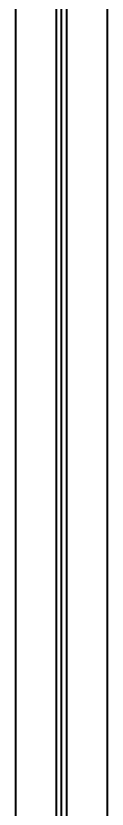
# Model space of a CAD drawing. Header units: inches. Extents: x 6934 to 18973, y 4254 to 7629.
# Drawn here: x 11018.8 to 11047.1, y 6631.7 to 6878 of the extents above; entities that cross this region are included whole.
import ezdxf

# ---------------------------------------------------------------- set-up
doc = ezdxf.new("R2010")
doc.units = ezdxf.units.IN
doc.header["$MEASUREMENT"] = 0
doc.layers.add('POWER SUPPLY CASE OUTLINE$0$가시적인 것(ISO)', color=3, linetype='Continuous', lineweight=40, true_color=0x00ff00)

msp = doc.modelspace()

# ---------------------------------------------------------------- linework, layer by layer
at = {"layer": 'POWER SUPPLY CASE OUTLINE$0$가시적인 것(ISO)'}
for p, q in [((11032.922, 6367.538), (11032.922, 6956.172)), ((11031.224, 6955.195), (11031.224, 6373.101)), ((11034.619, 6373.101), (11034.619, 6955.195)), ((11018.779, 6365.935), (11018.779, 6948.028)), ((11047.064, 6948.028), (11047.064, 6365.935))]:
    msp.add_line(p, q, dxfattribs=at)

doc.saveas('drawing.dxf')
